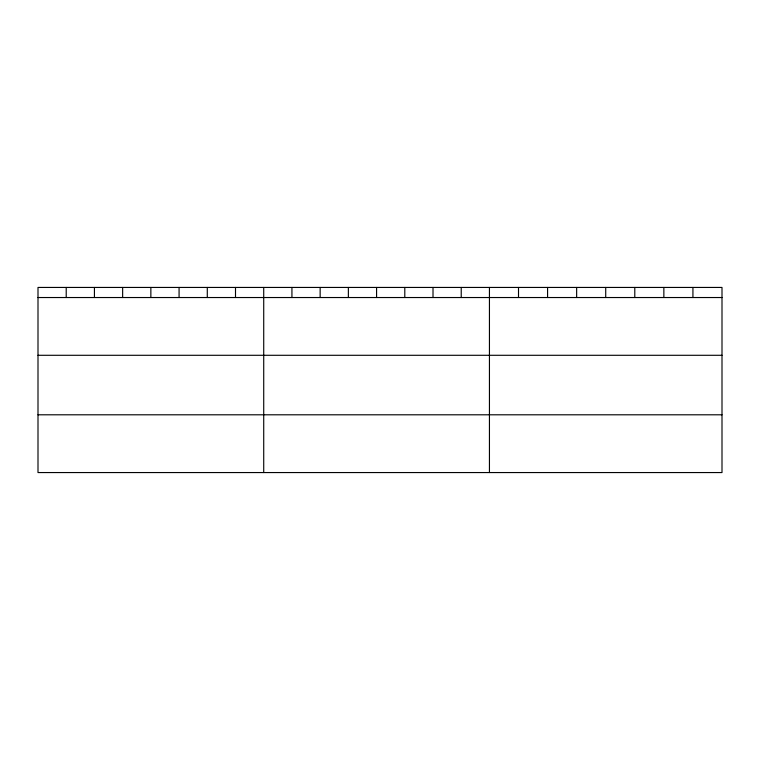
<?xml version="1.0" encoding="UTF-8"?>
<svg xmlns="http://www.w3.org/2000/svg" width="760" height="760" viewBox="0 0 760 760"><rect width="100%" height="100%" fill="white"/><g stroke="black" fill="none" stroke-linecap="round" stroke-linejoin="round"><path stroke-width="1.14" d="M722 355.291L722 287.441L38 287.441L38 472.558L722 472.558L722 355.291L38 355.291M38 297.53L722 297.53M38 414.798L722 414.798M692.93 287.441L692.93 297.53M663.86 287.441L663.86 297.53M634.79 287.441L634.79 297.53M605.72 287.441L605.72 297.53M576.65 287.441L576.65 297.53M547.58 287.441L547.58 297.53M518.51 287.441L518.51 297.53M489.44 287.441L489.44 472.558M461.225 287.441L461.225 297.53M433.01 287.441L433.01 297.53M404.795 287.441L404.795 297.53M376.58 287.441L376.58 297.53M348.365 287.441L348.365 297.53M320.15 287.441L320.15 297.53M291.935 287.441L291.935 297.53M263.72 287.441L263.72 472.558M235.505 287.441L235.505 297.53M207.29 287.441L207.29 297.53M179.075 287.441L179.075 297.53M150.86 287.441L150.86 297.53M122.645 287.441L122.645 297.53M94.43 287.441L94.43 297.53M66.215 287.441L66.215 297.53"/></g></svg>
